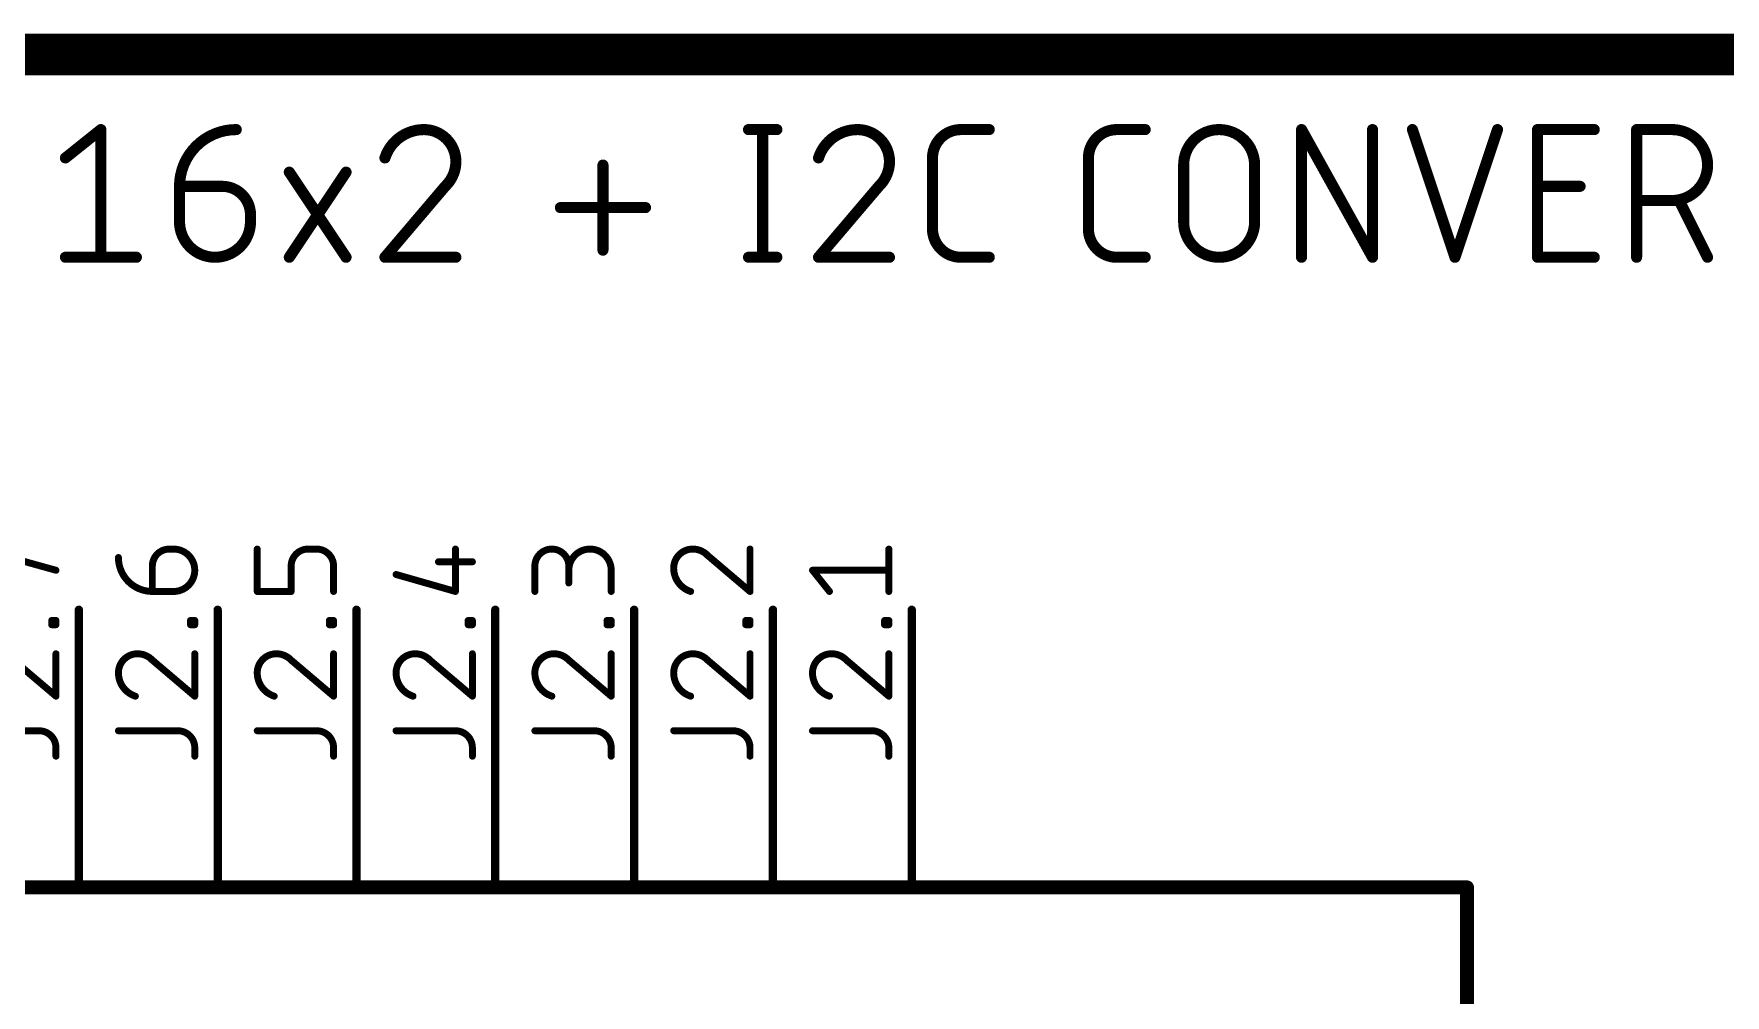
# Model space of a CAD drawing. Extents: x -56 to 205, y -3 to 177.
# Drawn here: x 143.96 to 174.9, y 86.93 to 104.52 of the extents above; entities that cross this region are included whole.
import ezdxf

# ---------------------------------------------------------------- set-up
doc = ezdxf.new("R2010")
doc.units = 0
for name, color, linetype in [('90', 214, 'CONTINUOUS'), ('94', 14, 'CONTINUOUS'), ('95', 250, 'CONTINUOUS')]:
    doc.layers.add(name, color=color, linetype=linetype)

msp = doc.modelspace()

# ---------------------------------------------------------------- linework, layer by layer
at = {"layer": '90'}
for points, const_width in [([(187.96, 104.14), (111.76, 104.14)], 0.762), ([(144.5342, 102.2491), (145.1833, 102.7684)], 0.2032), ([(145.1833, 102.7684), (145.1833, 100.4316)], 0.2032), ([(157.0333, 102.7684), (157.5526, 102.7684)], 0.2032), ([(157.293, 102.7684), (157.293, 100.4316)], 0.2032), ([(160.9189, 102.7684), (161.4382, 102.7684)], 0.2032), ([(163.7724, 102.7684), (164.2917, 102.7684)], 0.2032), ([(167.1528, 100.4316), (167.1528, 102.7684)], 0.2032), ([(167.1528, 102.7684), (168.451, 100.4316)], 0.2032), ([(168.451, 100.4316), (168.451, 102.7684)], 0.2032), ([(169.1805, 102.7684), (169.9594, 100.4316)], 0.2032), ([(169.9594, 100.4316), (170.7383, 102.7684)], 0.2032), ([(171.4702, 100.4316), (171.4702, 102.7684)], 0.2032), ([(171.4702, 102.7684), (172.5088, 102.7684)], 0.2032), ([(173.2836, 100.4316), (173.2836, 102.7684)], 0.2032), ([(173.2836, 102.7684), (173.9327, 102.7684)], 0.2032), ([(154.3699, 100.5614), (154.3699, 102.1193)], 0.2032), ([(160.3997, 100.9509), (160.3997, 102.2491)], 0.2032), ([(163.2531, 100.9509), (163.2531, 102.2491)], 0.2032), ([(164.9953, 101.0807), (164.9953, 102.1193)], 0.2032), ([(166.2936, 102.1193), (166.2936, 101.0807)], 0.2032), ([(146.622, 101.7298), (147.401, 101.7298)], 0.2032), ([(146.622, 101.0807), (146.622, 101.7298)], 0.2032), ([(148.631, 100.4316), (149.6695, 101.9895)], 0.2032), ([(148.631, 101.9895), (149.6695, 100.4316)], 0.2032), ([(151.4837, 101.7298), (150.3802, 100.4316)], 0.2032), ([(159.4176, 101.7298), (158.3141, 100.4316)], 0.2032), ([(171.4702, 101.7298), (172.2491, 101.7298)], 0.2032), ([(173.9327, 101.4702), (173.2836, 101.4702)], 0.2032), ([(174.5819, 100.4316), (174.0626, 101.4702)], 0.2032), ([(147.9203, 101.2105), (147.9203, 101.0807)], 0.2032), ([(153.591, 101.3404), (155.1489, 101.3404)], 0.2032), ([(144.5342, 100.4316), (145.8324, 100.4316)], 0.2032), ([(150.3802, 100.4316), (151.6784, 100.4316)], 0.2032), ([(157.0333, 100.4316), (157.5526, 100.4316)], 0.2032), ([(158.3141, 100.4316), (159.6124, 100.4316)], 0.2032), ([(161.4382, 100.4316), (160.9189, 100.4316)], 0.2032), ([(164.2917, 100.4316), (163.7724, 100.4316)], 0.2032), ([(172.5088, 100.4316), (171.4702, 100.4316)], 0.2032)]:
    msp.add_lwpolyline(points, dxfattribs=dict(at, const_width=const_width))
for points, const_width in [([(145.2341, 102.7684, 1), (145.1325, 102.7684)], 0.1016), ([(145.215, 102.7287, 1), (145.1515, 102.8081)], 0.1016), ([(147.6606, 102.7684, 0.4142), (146.622, 101.7298)], 0.2032), ([(147.6606, 102.7176, 1), (147.6606, 102.8192)], 0.1016), ([(151.0942, 102.7684, 0.3252), (150.3802, 102.2491)], 0.2032), ([(151.6784, 102.1842, 0.4142), (151.0942, 102.7684)], 0.2032), ([(151.0942, 102.8192, 1), (151.0942, 102.7176)], 0.1016), ([(151.0942, 102.7176, 1), (151.0942, 102.8192)], 0.1016), ([(157.0333, 102.8192, 1), (157.0333, 102.7176)], 0.1016), ([(157.3438, 102.7684, 1), (157.2422, 102.7684)], 0.1016), ([(157.5526, 102.7176, 1), (157.5526, 102.8192)], 0.1016), ([(159.0282, 102.7684, 0.3252), (158.3141, 102.2491)], 0.2032), ([(159.6124, 102.1842, 0.4142), (159.0282, 102.7684)], 0.2032), ([(159.0282, 102.8192, 1), (159.0282, 102.7176)], 0.1016), ([(159.0282, 102.7176, 1), (159.0282, 102.8192)], 0.1016), ([(160.9189, 102.7684, 0.4142), (160.3997, 102.2491)], 0.2032), ([(160.9189, 102.8192, 1), (160.9189, 102.7176)], 0.1016), ([(160.9189, 102.7176, 1), (160.9189, 102.8192)], 0.1016), ([(161.4382, 102.7176, 1), (161.4382, 102.8192)], 0.1016), ([(163.7724, 102.7684, 0.4142), (163.2531, 102.2491)], 0.2032), ([(163.7724, 102.8192, 1), (163.7724, 102.7176)], 0.1016), ([(163.7724, 102.7176, 1), (163.7724, 102.8192)], 0.1016), ([(164.2917, 102.7176, 1), (164.2917, 102.8192)], 0.1016), ([(166.2936, 102.1193, 1), (164.9953, 102.1193)], 0.2032), ([(167.2036, 102.7684, 1), (167.102, 102.7684)], 0.1016), ([(167.1972, 102.7931, 1), (167.1084, 102.7437)], 0.1016), ([(168.5018, 102.7684, 1), (168.4002, 102.7684)], 0.1016), ([(169.2287, 102.7845, 1), (169.1323, 102.7523)], 0.1016), ([(170.7865, 102.7523, 1), (170.6901, 102.7845)], 0.1016), ([(171.521, 102.7684, 1), (171.4194, 102.7684)], 0.1016), ([(171.4702, 102.8192, 1), (171.4702, 102.7176)], 0.1016), ([(172.5088, 102.7176, 1), (172.5088, 102.8192)], 0.1016), ([(173.3344, 102.7684, 1), (173.2328, 102.7684)], 0.1016), ([(173.2836, 102.8192, 1), (173.2836, 102.7176)], 0.1016), ([(173.9327, 101.4702, 1), (173.9327, 102.7684)], 0.2032), ([(173.9327, 102.8192, 1), (173.9327, 102.7176)], 0.1016), ([(173.9327, 102.7176, 1), (173.9327, 102.8192)], 0.1016), ([(144.5024, 102.2888, 1), (144.5659, 102.2094)], 0.1016), ([(150.3319, 102.2648, 1), (150.4285, 102.2335)], 0.1016), ([(151.4837, 101.7298, 0.2053), (151.6784, 102.1842)], 0.2032), ([(151.7292, 102.1842, 1), (151.6276, 102.1842)], 0.1016), ([(151.6276, 102.1842, 1), (151.7292, 102.1842)], 0.1016), ([(154.4207, 102.1193, 1), (154.3191, 102.1193)], 0.1016), ([(158.2658, 102.2648, 1), (158.3625, 102.2335)], 0.1016), ([(159.4176, 101.7298, 0.2053), (159.6124, 102.1842)], 0.2032), ([(159.6632, 102.1842, 1), (159.5616, 102.1842)], 0.1016), ([(159.5616, 102.1842, 1), (159.6632, 102.1842)], 0.1016), ([(160.4505, 102.2491, 1), (160.3489, 102.2491)], 0.1016), ([(160.3489, 102.2491, 1), (160.4505, 102.2491)], 0.1016), ([(163.3039, 102.2491, 1), (163.2023, 102.2491)], 0.1016), ([(163.2023, 102.2491, 1), (163.3039, 102.2491)], 0.1016), ([(165.0461, 102.1193, 1), (164.9445, 102.1193)], 0.1016), ([(164.9445, 102.1193, 1), (165.0461, 102.1193)], 0.1016), ([(166.3444, 102.1193, 1), (166.2428, 102.1193)], 0.1016), ([(166.2428, 102.1193, 1), (166.3444, 102.1193)], 0.1016), ([(146.622, 101.7806, 1), (146.622, 101.679)], 0.1016), ([(146.6728, 101.7298, 1), (146.5712, 101.7298)], 0.1016), ([(147.9203, 101.2105, 0.4142), (147.401, 101.7298)], 0.2032), ([(147.401, 101.7806, 1), (147.401, 101.679)], 0.1016), ([(147.401, 101.679, 1), (147.401, 101.7806)], 0.1016), ([(148.6732, 102.0176, 1), (148.5887, 101.9613)], 0.1016), ([(149.7118, 101.9613, 1), (149.6273, 102.0176)], 0.1016), ([(151.5224, 101.6969, 1), (151.445, 101.7627)], 0.1016), ([(159.4563, 101.6969, 1), (159.3789, 101.7627)], 0.1016), ([(171.4702, 101.7806, 1), (171.4702, 101.679)], 0.1016), ([(172.2491, 101.679, 1), (172.2491, 101.7806)], 0.1016), ([(146.5712, 101.7298, 1), (146.6728, 101.7298)], 0.1016), ([(151.4487, 101.7666, 1), (151.5187, 101.693)], 0.1016), ([(159.3826, 101.7666, 1), (159.4527, 101.693)], 0.1016), ([(173.2836, 101.521, 1), (173.2836, 101.4194)], 0.1016), ([(173.9327, 101.521, 1), (173.9327, 101.4194)], 0.1016), ([(173.9327, 101.4194, 1), (173.9327, 101.521)], 0.1016), ([(174.108, 101.4929, 1), (174.0171, 101.4475)], 0.1016), ([(147.9711, 101.2105, 1), (147.8695, 101.2105)], 0.1016), ([(147.8695, 101.2105, 1), (147.9711, 101.2105)], 0.1016), ([(153.591, 101.3912, 1), (153.591, 101.2896)], 0.1016), ([(155.1489, 101.2896, 1), (155.1489, 101.3912)], 0.1016), ([(146.622, 101.0807, 1), (147.9203, 101.0807)], 0.2032), ([(146.6728, 101.0807, 1), (146.5712, 101.0807)], 0.1016), ([(146.5712, 101.0807, 1), (146.6728, 101.0807)], 0.1016), ([(147.9711, 101.0807, 1), (147.8695, 101.0807)], 0.1016), ([(147.8695, 101.0807, 1), (147.9711, 101.0807)], 0.1016), ([(160.3997, 100.9509, 0.4142), (160.9189, 100.4316)], 0.2032), ([(160.4505, 100.9509, 1), (160.3489, 100.9509)], 0.1016), ([(160.3489, 100.9509, 1), (160.4505, 100.9509)], 0.1016), ([(163.2531, 100.9509, 0.4142), (163.7724, 100.4316)], 0.2032), ([(163.3039, 100.9509, 1), (163.2023, 100.9509)], 0.1016), ([(163.2023, 100.9509, 1), (163.3039, 100.9509)], 0.1016), ([(164.9953, 101.0807, 1), (166.2936, 101.0807)], 0.2032), ([(165.0461, 101.0807, 1), (164.9445, 101.0807)], 0.1016), ([(164.9445, 101.0807, 1), (165.0461, 101.0807)], 0.1016), ([(166.3444, 101.0807, 1), (166.2428, 101.0807)], 0.1016), ([(166.2428, 101.0807, 1), (166.3444, 101.0807)], 0.1016), ([(154.3191, 100.5614, 1), (154.4207, 100.5614)], 0.1016), ([(144.5342, 100.4824, 1), (144.5342, 100.3808)], 0.1016), ([(145.1325, 100.4316, 1), (145.2341, 100.4316)], 0.1016), ([(145.8324, 100.3808, 1), (145.8324, 100.4824)], 0.1016), ([(148.5887, 100.4598, 1), (148.6732, 100.4034)], 0.1016), ([(149.6273, 100.4034, 1), (149.7118, 100.4598)], 0.1016), ([(150.3802, 100.4824, 1), (150.3802, 100.3808)], 0.1016), ([(150.3415, 100.4645, 1), (150.4189, 100.3987)], 0.1016), ([(151.6784, 100.3808, 1), (151.6784, 100.4824)], 0.1016), ([(157.0333, 100.4824, 1), (157.0333, 100.3808)], 0.1016), ([(157.2422, 100.4316, 1), (157.3438, 100.4316)], 0.1016), ([(157.5526, 100.3808, 1), (157.5526, 100.4824)], 0.1016), ([(158.3141, 100.4824, 1), (158.3141, 100.3808)], 0.1016), ([(158.2754, 100.4645, 1), (158.3529, 100.3987)], 0.1016), ([(159.6124, 100.3808, 1), (159.6124, 100.4824)], 0.1016), ([(160.9189, 100.4824, 1), (160.9189, 100.3808)], 0.1016), ([(160.9189, 100.3808, 1), (160.9189, 100.4824)], 0.1016), ([(161.4382, 100.3808, 1), (161.4382, 100.4824)], 0.1016), ([(163.7724, 100.4824, 1), (163.7724, 100.3808)], 0.1016), ([(163.7724, 100.3808, 1), (163.7724, 100.4824)], 0.1016), ([(164.2917, 100.3808, 1), (164.2917, 100.4824)], 0.1016), ([(167.102, 100.4316, 1), (167.2036, 100.4316)], 0.1016), ([(168.4002, 100.4316, 1), (168.5018, 100.4316)], 0.1016), ([(168.4066, 100.4069, 1), (168.4954, 100.4563)], 0.1016), ([(169.9112, 100.4477, 1), (170.0076, 100.4155)], 0.1016), ([(169.9112, 100.4155, 1), (170.0076, 100.4477)], 0.1016), ([(171.4702, 100.4824, 1), (171.4702, 100.3808)], 0.1016), ([(171.4194, 100.4316, 1), (171.521, 100.4316)], 0.1016), ([(172.5088, 100.3808, 1), (172.5088, 100.4824)], 0.1016), ([(173.2328, 100.4316, 1), (173.3344, 100.4316)], 0.1016), ([(174.5364, 100.4089, 1), (174.6273, 100.4543)], 0.1016)]:
    msp.add_lwpolyline(points, format="xyb", dxfattribs=dict(at, const_width=const_width))
at = {"layer": '94'}
for points, const_width in [([(144.78, 93.98), (144.78, 88.9)], 0.1524), ([(147.32, 93.98), (147.32, 88.9)], 0.1524), ([(149.86, 93.98), (149.86, 88.9)], 0.1524), ([(152.4, 93.98), (152.4, 88.9)], 0.1524), ([(154.94, 93.98), (154.94, 88.9)], 0.1524), ([(157.48, 93.98), (157.48, 88.9)], 0.1524), ([(160.02, 93.98), (160.02, 88.9)], 0.1524), ([(111.76, 88.9), (170.18, 88.9)], 0.254), ([(170.18, 88.9), (170.18, 71.12)], 0.254)]:
    msp.add_lwpolyline(points, dxfattribs=dict(at, const_width=const_width))
for points, const_width in [([(144.8181, 93.98, 1), (144.7419, 93.98)], 0.0762), ([(147.3581, 93.98, 1), (147.2819, 93.98)], 0.0762), ([(149.8981, 93.98, 1), (149.8219, 93.98)], 0.0762), ([(152.4381, 93.98, 1), (152.3619, 93.98)], 0.0762), ([(154.9781, 93.98, 1), (154.9019, 93.98)], 0.0762), ([(157.5181, 93.98, 1), (157.4419, 93.98)], 0.0762), ([(160.0581, 93.98, 1), (159.9819, 93.98)], 0.0762), ([(144.7419, 88.9, 1), (144.8181, 88.9)], 0.0762), ([(147.2819, 88.9, 1), (147.3581, 88.9)], 0.0762), ([(149.8219, 88.9, 1), (149.8981, 88.9)], 0.0762), ([(152.3619, 88.9, 1), (152.4381, 88.9)], 0.0762), ([(154.9019, 88.9, 1), (154.9781, 88.9)], 0.0762), ([(157.4419, 88.9, 1), (157.5181, 88.9)], 0.0762), ([(159.9819, 88.9, 1), (160.0581, 88.9)], 0.0762), ([(170.2435, 88.9, 1), (170.1165, 88.9)], 0.127), ([(170.18, 88.8365, 1), (170.18, 88.9635)], 0.127)]:
    msp.add_lwpolyline(points, format="xyb", dxfattribs=dict(at, const_width=const_width))
at = {"layer": '95', "const_width": 0.127}
for points in [[(142.9639, 95.0912), (144.3609, 94.7032)], [(146.4352, 95.0912), (146.5128, 95.0912)], [(148.0439, 94.3151), (148.0439, 95.0912)], [(149.1305, 95.0912), (148.9752, 95.0912)], [(151.6705, 94.3151), (151.6705, 95.0912)], [(156.2848, 94.9748), (157.0609, 94.3151)], [(157.0609, 94.3151), (157.0609, 95.0912)], [(159.6009, 94.3151), (159.6009, 95.0912)], [(146.1248, 94.3151), (146.1248, 94.7808)], [(148.6648, 94.7808), (148.6648, 94.3151)], [(149.4409, 94.3151), (149.4409, 94.7808)], [(151.36, 94.8584), (151.9809, 94.8584)], [(153.1239, 94.3151), (153.1239, 94.7808)], [(153.7448, 94.7808), (153.7448, 94.4704)], [(154.5209, 94.3151), (154.5209, 94.7032)], [(158.5143, 94.3151), (158.2039, 94.7032)], [(158.2039, 94.7032), (159.6009, 94.7032)], [(150.5839, 94.6256), (151.6705, 94.3151)], [(146.5128, 94.3151), (146.1248, 94.3151)], [(148.6648, 94.3151), (148.0439, 94.3151)], [(144.2833, 93.7062), (144.2833, 93.7838)], [(144.2833, 93.7838), (144.3609, 93.7838)], [(144.3609, 93.7838), (144.3609, 93.7062)], [(146.8233, 93.7062), (146.8233, 93.7838)], [(146.8233, 93.7838), (146.9009, 93.7838)], [(146.9009, 93.7838), (146.9009, 93.7062)], [(149.3633, 93.7062), (149.3633, 93.7838)], [(149.3633, 93.7838), (149.4409, 93.7838)], [(149.4409, 93.7838), (149.4409, 93.7062)], [(151.9033, 93.7062), (151.9033, 93.7838)], [(151.9033, 93.7838), (151.9809, 93.7838)], [(151.9809, 93.7838), (151.9809, 93.7062)], [(154.4433, 93.7062), (154.4433, 93.7838)], [(154.4433, 93.7838), (154.5209, 93.7838)], [(154.5209, 93.7838), (154.5209, 93.7062)], [(156.9833, 93.7062), (156.9833, 93.7838)], [(156.9833, 93.7838), (157.0609, 93.7838)], [(157.0609, 93.7838), (157.0609, 93.7062)], [(159.5233, 93.7062), (159.5233, 93.7838)], [(159.5233, 93.7838), (159.6009, 93.7838)], [(159.6009, 93.7838), (159.6009, 93.7062)], [(144.3609, 93.7062), (144.2833, 93.7062)], [(146.9009, 93.7062), (146.8233, 93.7062)], [(149.4409, 93.7062), (149.3633, 93.7062)], [(151.9809, 93.7062), (151.9033, 93.7062)], [(154.5209, 93.7062), (154.4433, 93.7062)], [(157.0609, 93.7062), (156.9833, 93.7062)], [(159.6009, 93.7062), (159.5233, 93.7062)], [(144.3609, 92.3987), (144.3609, 93.1749)], [(146.9009, 92.3987), (146.9009, 93.1749)], [(149.4409, 92.3987), (149.4409, 93.1749)], [(151.9809, 92.3987), (151.9809, 93.1749)], [(154.5209, 92.3987), (154.5209, 93.1749)], [(157.0609, 92.3987), (157.0609, 93.1749)], [(159.6009, 92.3987), (159.6009, 93.1749)], [(143.5848, 93.0584), (144.3609, 92.3987)], [(146.1248, 93.0584), (146.9009, 92.3987)], [(148.6648, 93.0584), (149.4409, 92.3987)], [(151.2048, 93.0584), (151.9809, 92.3987)], [(153.7448, 93.0584), (154.5209, 92.3987)], [(156.2848, 93.0584), (157.0609, 92.3987)], [(158.8248, 93.0584), (159.6009, 92.3987)], [(142.9639, 91.766), (144.0505, 91.766)], [(145.5039, 91.766), (146.5905, 91.766)], [(148.0439, 91.766), (149.1305, 91.766)], [(150.5839, 91.766), (151.6705, 91.766)], [(153.1239, 91.766), (154.2105, 91.766)], [(155.6639, 91.766), (156.7505, 91.766)], [(158.2039, 91.766), (159.2905, 91.766)], [(144.3609, 91.4555), (144.3609, 91.3003)], [(146.9009, 91.4555), (146.9009, 91.3003)], [(149.4409, 91.4555), (149.4409, 91.3003)], [(151.9809, 91.4555), (151.9809, 91.3003)], [(154.5209, 91.4555), (154.5209, 91.3003)], [(157.0609, 91.4555), (157.0609, 91.3003)], [(159.6009, 91.4555), (159.6009, 91.3003)]]:
    msp.add_lwpolyline(points, dxfattribs=at)
at = {"layer": '95'}
for points, const_width in [([(146.4352, 95.0912, 0.4142), (146.1248, 94.7808)], 0.127), ([(146.4352, 95.123, 1), (146.4352, 95.0595)], 0.0635), ([(146.4352, 95.0595, 1), (146.4352, 95.123)], 0.0635), ([(146.5128, 95.123, 1), (146.5128, 95.0595)], 0.0635), ([(146.5128, 94.3151, 1), (146.5128, 95.0912)], 0.127), ([(146.5128, 95.0595, 1), (146.5128, 95.123)], 0.0635), ([(148.0756, 95.0912, 1), (148.0122, 95.0912)], 0.0635), ([(148.9752, 95.0912, 0.4142), (148.6648, 94.7808)], 0.127), ([(148.9752, 95.123, 1), (148.9752, 95.0595)], 0.0635), ([(148.9752, 95.0595, 1), (148.9752, 95.123)], 0.0635), ([(149.1305, 95.123, 1), (149.1305, 95.0595)], 0.0635), ([(149.4409, 94.7808, 0.4142), (149.1305, 95.0912)], 0.127), ([(149.1305, 95.0595, 1), (149.1305, 95.123)], 0.0635), ([(151.7022, 95.0912, 1), (151.6387, 95.0912)], 0.0635), ([(153.7448, 94.7808, 1), (153.1239, 94.7808)], 0.127), ([(154.5209, 94.7032, 1), (153.7448, 94.7032)], 0.127), ([(156.0131, 95.0912, 0.4142), (155.6639, 94.742)], 0.127), ([(156.0131, 95.123, 1), (156.0132, 95.0595)], 0.0635), ([(156.2848, 94.9748, 0.2053), (156.0131, 95.0912)], 0.127), ([(156.0131, 95.0595, 1), (156.0131, 95.123)], 0.0635), ([(156.3054, 94.999, 1), (156.2642, 94.9506)], 0.0635), ([(156.2618, 94.9529, 1), (156.3078, 94.9967)], 0.0635), ([(157.0926, 95.0912, 1), (157.0292, 95.0912)], 0.0635), ([(159.6326, 95.0912, 1), (159.5692, 95.0912)], 0.0635), ([(144.3524, 94.6726, 1), (144.3694, 94.7338)], 0.0635), ([(145.5039, 94.936, 0.4142), (146.1248, 94.3151)], 0.127), ([(145.5356, 94.936, 1), (145.4721, 94.936)], 0.0635), ([(146.1565, 94.7808, 1), (146.093, 94.7808)], 0.0635), ([(146.093, 94.7808, 1), (146.1565, 94.7808)], 0.0635), ([(148.6965, 94.7808, 1), (148.633, 94.7808)], 0.0635), ([(148.633, 94.7808, 1), (148.6965, 94.7808)], 0.0635), ([(149.4726, 94.7808, 1), (149.4092, 94.7808)], 0.0635), ([(149.4092, 94.7808, 1), (149.4726, 94.7808)], 0.0635), ([(151.36, 94.8902, 1), (151.36, 94.8267)], 0.0635), ([(151.9809, 94.8267, 1), (151.9809, 94.8902)], 0.0635), ([(153.1557, 94.7808, 1), (153.0922, 94.7808)], 0.0635), ([(153.0922, 94.7808, 1), (153.1557, 94.7808)], 0.0635), ([(153.7765, 94.7808, 1), (153.713, 94.7808)], 0.0635), ([(153.713, 94.7808, 1), (153.7765, 94.7808)], 0.0635), ([(153.713, 94.7032, 1), (153.7765, 94.7032)], 0.0635), ([(154.5526, 94.7032, 1), (154.4892, 94.7032)], 0.0635), ([(154.4892, 94.7032, 1), (154.5526, 94.7032)], 0.0635), ([(155.6639, 94.742, 0.3252), (155.9743, 94.3151)], 0.127), ([(155.6956, 94.742, 1), (155.6322, 94.742)], 0.0635), ([(155.6322, 94.742, 1), (155.6957, 94.742)], 0.0635), ([(158.2287, 94.723, 1), (158.1791, 94.6834)], 0.0635), ([(158.2039, 94.7349, 1), (158.2039, 94.6714)], 0.0635), ([(159.6009, 94.6714, 1), (159.6009, 94.7349)], 0.0635), ([(150.5926, 94.6561, 1), (150.5752, 94.5951)], 0.0635), ([(153.713, 94.4704, 1), (153.7765, 94.4704)], 0.0635), ([(146.1248, 94.3469, 1), (146.1248, 94.2834)], 0.0635), ([(146.093, 94.3151, 1), (146.1565, 94.3151)], 0.0635), ([(146.1248, 94.2834, 1), (146.1248, 94.3469)], 0.0635), ([(146.5128, 94.3469, 1), (146.5128, 94.2834)], 0.0635), ([(146.5128, 94.2834, 1), (146.5128, 94.3469)], 0.0635), ([(148.0439, 94.3469, 1), (148.0439, 94.2834)], 0.0635), ([(148.0122, 94.3151, 1), (148.0756, 94.3151)], 0.0635), ([(148.633, 94.3151, 1), (148.6965, 94.3151)], 0.0635), ([(148.6648, 94.2834, 1), (148.6648, 94.3469)], 0.0635), ([(149.4092, 94.3151, 1), (149.4726, 94.3151)], 0.0635), ([(151.6387, 94.3151, 1), (151.7022, 94.3151)], 0.0635), ([(151.6617, 94.2846, 1), (151.6792, 94.3457)], 0.0635), ([(153.0922, 94.3151, 1), (153.1557, 94.3151)], 0.0635), ([(154.4892, 94.3151, 1), (154.5526, 94.3151)], 0.0635), ([(155.9646, 94.2849, 1), (155.9841, 94.3453)], 0.0635), ([(157.0292, 94.3151, 1), (157.0926, 94.3151)], 0.0635), ([(157.0403, 94.2909, 1), (157.0815, 94.3393)], 0.0635), ([(158.4896, 94.2953, 1), (158.5391, 94.335)], 0.0635), ([(159.5692, 94.3151, 1), (159.6326, 94.3151)], 0.0635), ([(144.2833, 93.8156, 1), (144.2833, 93.752)], 0.0635), ([(144.315, 93.7838, 1), (144.2515, 93.7838)], 0.0635), ([(144.3927, 93.7838, 1), (144.3292, 93.7838)], 0.0635), ([(144.3609, 93.752, 1), (144.3609, 93.8156)], 0.0635), ([(146.8233, 93.8156, 1), (146.8233, 93.752)], 0.0635), ([(146.855, 93.7838, 1), (146.7915, 93.7838)], 0.0635), ([(146.9326, 93.7838, 1), (146.8692, 93.7838)], 0.0635), ([(146.9009, 93.752, 1), (146.9009, 93.8156)], 0.0635), ([(149.3633, 93.8156, 1), (149.3633, 93.752)], 0.0635), ([(149.395, 93.7838, 1), (149.3315, 93.7838)], 0.0635), ([(149.4726, 93.7838, 1), (149.4092, 93.7838)], 0.0635), ([(149.4409, 93.752, 1), (149.4409, 93.8156)], 0.0635), ([(151.9033, 93.8156, 1), (151.9033, 93.752)], 0.0635), ([(151.935, 93.7838, 1), (151.8715, 93.7838)], 0.0635), ([(152.0127, 93.7838, 1), (151.9492, 93.7838)], 0.0635), ([(151.9809, 93.752, 1), (151.9809, 93.8156)], 0.0635), ([(154.4433, 93.8156, 1), (154.4433, 93.752)], 0.0635), ([(154.475, 93.7838, 1), (154.4115, 93.7838)], 0.0635), ([(154.5526, 93.7838, 1), (154.4892, 93.7838)], 0.0635), ([(154.5209, 93.752, 1), (154.5209, 93.8156)], 0.0635), ([(156.9833, 93.8156, 1), (156.9833, 93.752)], 0.0635), ([(157.015, 93.7838, 1), (156.9515, 93.7838)], 0.0635), ([(157.0926, 93.7838, 1), (157.0292, 93.7838)], 0.0635), ([(157.0609, 93.752, 1), (157.0609, 93.8156)], 0.0635), ([(159.5233, 93.8156, 1), (159.5233, 93.752)], 0.0635), ([(159.555, 93.7838, 1), (159.4915, 93.7838)], 0.0635), ([(159.6326, 93.7838, 1), (159.5692, 93.7838)], 0.0635), ([(159.6009, 93.752, 1), (159.6009, 93.8156)], 0.0635), ([(144.2833, 93.7379, 1), (144.2833, 93.6744)], 0.0635), ([(144.2515, 93.7062, 1), (144.315, 93.7062)], 0.0635), ([(144.3292, 93.7062, 1), (144.3927, 93.7062)], 0.0635), ([(144.3609, 93.6744, 1), (144.3609, 93.7379)], 0.0635), ([(146.8233, 93.7379, 1), (146.8233, 93.6744)], 0.0635), ([(146.7915, 93.7062, 1), (146.855, 93.7062)], 0.0635), ([(146.8692, 93.7062, 1), (146.9326, 93.7062)], 0.0635), ([(146.9009, 93.6744, 1), (146.9009, 93.7379)], 0.0635), ([(149.3633, 93.7379, 1), (149.3633, 93.6744)], 0.0635), ([(149.3315, 93.7062, 1), (149.395, 93.7062)], 0.0635), ([(149.4092, 93.7062, 1), (149.4726, 93.7062)], 0.0635), ([(149.4409, 93.6744, 1), (149.4409, 93.7379)], 0.0635), ([(151.9033, 93.7379, 1), (151.9033, 93.6744)], 0.0635), ([(151.8715, 93.7062, 1), (151.935, 93.7062)], 0.0635), ([(151.9492, 93.7062, 1), (152.0127, 93.7062)], 0.0635), ([(151.9809, 93.6744, 1), (151.9809, 93.7379)], 0.0635), ([(154.4433, 93.7379, 1), (154.4433, 93.6744)], 0.0635), ([(154.4115, 93.7062, 1), (154.475, 93.7062)], 0.0635), ([(154.4892, 93.7062, 1), (154.5526, 93.7062)], 0.0635), ([(154.5209, 93.6744, 1), (154.5209, 93.7379)], 0.0635), ([(156.9833, 93.7379, 1), (156.9833, 93.6744)], 0.0635), ([(156.9515, 93.7062, 1), (157.015, 93.7062)], 0.0635), ([(157.0292, 93.7062, 1), (157.0926, 93.7062)], 0.0635), ([(157.0609, 93.6744, 1), (157.0609, 93.7379)], 0.0635), ([(159.5233, 93.7379, 1), (159.5233, 93.6744)], 0.0635), ([(159.4915, 93.7062, 1), (159.555, 93.7062)], 0.0635), ([(159.5692, 93.7062, 1), (159.6326, 93.7062)], 0.0635), ([(159.6009, 93.6744, 1), (159.6009, 93.7379)], 0.0635), ([(144.3927, 93.1749, 1), (144.3292, 93.1749)], 0.0635), ([(145.8531, 93.1749, 0.4142), (145.5039, 92.8256)], 0.127), ([(146.1248, 93.0584, 0.2053), (145.8531, 93.1749)], 0.127), ([(145.8531, 93.2066, 1), (145.8532, 93.1431)], 0.0635), ([(145.8531, 93.1431, 1), (145.8531, 93.2066)], 0.0635), ([(146.9326, 93.1749, 1), (146.8692, 93.1749)], 0.0635), ([(148.3932, 93.1749, 0.4142), (148.0439, 92.8256)], 0.127), ([(148.3931, 93.2066, 1), (148.3932, 93.1431)], 0.0635), ([(148.6648, 93.0584, 0.2053), (148.3932, 93.1749)], 0.127), ([(148.3932, 93.1431, 1), (148.3932, 93.2066)], 0.0635), ([(149.4726, 93.1749, 1), (149.4092, 93.1749)], 0.0635), ([(150.9332, 93.1749, 0.4142), (150.5839, 92.8256)], 0.127), ([(150.9331, 93.2066, 1), (150.9332, 93.1431)], 0.0635), ([(151.2048, 93.0584, 0.2053), (150.9332, 93.1749)], 0.127), ([(150.9332, 93.1431, 1), (150.9332, 93.2066)], 0.0635), ([(152.0127, 93.1749, 1), (151.9492, 93.1749)], 0.0635), ([(153.4732, 93.1749, 0.4142), (153.1239, 92.8256)], 0.127), ([(153.4731, 93.2066, 1), (153.4732, 93.1431)], 0.0635), ([(153.7448, 93.0584, 0.2053), (153.4732, 93.1749)], 0.127), ([(153.4732, 93.1431, 1), (153.4732, 93.2066)], 0.0635), ([(154.5526, 93.1749, 1), (154.4892, 93.1749)], 0.0635), ([(156.0131, 93.1749, 0.4142), (155.6639, 92.8256)], 0.127), ([(156.2848, 93.0584, 0.2053), (156.0131, 93.1749)], 0.127), ([(156.0131, 93.2066, 1), (156.0132, 93.1431)], 0.0635), ([(156.0131, 93.1431, 1), (156.0131, 93.2066)], 0.0635), ([(157.0926, 93.1749, 1), (157.0292, 93.1749)], 0.0635), ([(158.5532, 93.1749, 0.4142), (158.2039, 92.8256)], 0.127), ([(158.5531, 93.2066, 1), (158.5532, 93.1431)], 0.0635), ([(158.8248, 93.0584, 0.2053), (158.5532, 93.1749)], 0.127), ([(158.5532, 93.1431, 1), (158.5532, 93.2066)], 0.0635), ([(159.6326, 93.1749, 1), (159.5692, 93.1749)], 0.0635), ([(145.5039, 92.8256, 0.3252), (145.8143, 92.3987)], 0.127), ([(145.5356, 92.8256, 1), (145.4722, 92.8256)], 0.0635), ([(145.4722, 92.8256, 1), (145.5357, 92.8256)], 0.0635), ([(146.1454, 93.0826, 1), (146.1042, 93.0342)], 0.0635), ([(146.1018, 93.0365, 1), (146.1478, 93.0803)], 0.0635), ([(148.0439, 92.8256, 0.3252), (148.3543, 92.3987)], 0.127), ([(148.0756, 92.8256, 1), (148.0122, 92.8256)], 0.0635), ([(148.0122, 92.8256, 1), (148.0756, 92.8256)], 0.0635), ([(148.6854, 93.0826, 1), (148.6442, 93.0342)], 0.0635), ([(148.6418, 93.0365, 1), (148.6878, 93.0803)], 0.0635), ([(150.5839, 92.8256, 0.3252), (150.8943, 92.3987)], 0.127), ([(150.6156, 92.8256, 1), (150.5522, 92.8256)], 0.0635), ([(150.5522, 92.8256, 1), (150.6156, 92.8256)], 0.0635), ([(151.2254, 93.0826, 1), (151.1842, 93.0342)], 0.0635), ([(151.1818, 93.0365, 1), (151.2278, 93.0803)], 0.0635), ([(153.1239, 92.8256, 0.3252), (153.4343, 92.3987)], 0.127), ([(153.1556, 92.8256, 1), (153.0922, 92.8256)], 0.0635), ([(153.0922, 92.8256, 1), (153.1557, 92.8256)], 0.0635), ([(153.7654, 93.0826, 1), (153.7242, 93.0342)], 0.0635), ([(153.7218, 93.0365, 1), (153.7678, 93.0803)], 0.0635), ([(155.6639, 92.8256, 0.3252), (155.9743, 92.3987)], 0.127), ([(155.6956, 92.8256, 1), (155.6322, 92.8256)], 0.0635), ([(155.6322, 92.8256, 1), (155.6957, 92.8256)], 0.0635), ([(156.3054, 93.0826, 1), (156.2642, 93.0342)], 0.0635), ([(156.2618, 93.0365, 1), (156.3078, 93.0803)], 0.0635), ([(158.2039, 92.8256, 0.3252), (158.5143, 92.3987)], 0.127), ([(158.2356, 92.8256, 1), (158.1722, 92.8256)], 0.0635), ([(158.1722, 92.8256, 1), (158.2356, 92.8256)], 0.0635), ([(158.8454, 93.0826, 1), (158.8042, 93.0342)], 0.0635), ([(158.8018, 93.0365, 1), (158.8478, 93.0803)], 0.0635), ([(144.3292, 92.3987, 1), (144.3927, 92.3987)], 0.0635), ([(144.3403, 92.3746, 1), (144.3815, 92.4229)], 0.0635), ([(145.8046, 92.3685, 1), (145.8241, 92.4289)], 0.0635), ([(146.8692, 92.3987, 1), (146.9326, 92.3987)], 0.0635), ([(146.8803, 92.3746, 1), (146.9215, 92.4229)], 0.0635), ([(148.3446, 92.3685, 1), (148.3641, 92.4289)], 0.0635), ([(149.4092, 92.3987, 1), (149.4726, 92.3987)], 0.0635), ([(149.4203, 92.3746, 1), (149.4615, 92.4229)], 0.0635), ([(150.8846, 92.3685, 1), (150.9041, 92.4289)], 0.0635), ([(151.9492, 92.3987, 1), (152.0127, 92.3987)], 0.0635), ([(151.9603, 92.3746, 1), (152.0015, 92.4229)], 0.0635), ([(153.4246, 92.3685, 1), (153.4441, 92.4289)], 0.0635), ([(154.4892, 92.3987, 1), (154.5526, 92.3987)], 0.0635), ([(154.5003, 92.3746, 1), (154.5415, 92.4229)], 0.0635), ([(155.9646, 92.3685, 1), (155.9841, 92.4289)], 0.0635), ([(157.0292, 92.3987, 1), (157.0926, 92.3987)], 0.0635), ([(157.0403, 92.3746, 1), (157.0815, 92.4229)], 0.0635), ([(158.5046, 92.3685, 1), (158.5241, 92.4289)], 0.0635), ([(159.5692, 92.3987, 1), (159.6326, 92.3987)], 0.0635), ([(159.5803, 92.3746, 1), (159.6215, 92.4229)], 0.0635), ([(144.3609, 91.4555, 0.4142), (144.0505, 91.766)], 0.127), ([(144.0505, 91.7977, 1), (144.0505, 91.7342)], 0.0635), ([(144.0505, 91.7342, 1), (144.0505, 91.7977)], 0.0635), ([(145.5039, 91.7977, 1), (145.5039, 91.7342)], 0.0635), ([(146.9009, 91.4555, 0.4142), (146.5905, 91.766)], 0.127), ([(146.5905, 91.7977, 1), (146.5905, 91.7342)], 0.0635), ([(146.5905, 91.7342, 1), (146.5905, 91.7977)], 0.0635), ([(148.0439, 91.7977, 1), (148.0439, 91.7342)], 0.0635), ([(149.4409, 91.4555, 0.4142), (149.1305, 91.766)], 0.127), ([(149.1305, 91.7977, 1), (149.1305, 91.7342)], 0.0635), ([(149.1305, 91.7342, 1), (149.1305, 91.7977)], 0.0635), ([(150.5839, 91.7977, 1), (150.5839, 91.7342)], 0.0635), ([(151.9809, 91.4555, 0.4142), (151.6705, 91.766)], 0.127), ([(151.6705, 91.7977, 1), (151.6705, 91.7342)], 0.0635), ([(151.6705, 91.7342, 1), (151.6705, 91.7977)], 0.0635), ([(153.1239, 91.7977, 1), (153.1239, 91.7342)], 0.0635), ([(154.5209, 91.4555, 0.4142), (154.2105, 91.766)], 0.127), ([(154.2105, 91.7977, 1), (154.2105, 91.7342)], 0.0635), ([(154.2105, 91.7342, 1), (154.2105, 91.7977)], 0.0635), ([(155.6639, 91.7977, 1), (155.6639, 91.7342)], 0.0635), ([(157.0609, 91.4555, 0.4142), (156.7505, 91.766)], 0.127), ([(156.7505, 91.7977, 1), (156.7505, 91.7342)], 0.0635), ([(156.7505, 91.7342, 1), (156.7505, 91.7977)], 0.0635), ([(158.2039, 91.7977, 1), (158.2039, 91.7342)], 0.0635), ([(159.6009, 91.4555, 0.4142), (159.2905, 91.766)], 0.127), ([(159.2905, 91.7977, 1), (159.2905, 91.7342)], 0.0635), ([(159.2905, 91.7342, 1), (159.2905, 91.7977)], 0.0635), ([(144.3927, 91.4555, 1), (144.3292, 91.4555)], 0.0635), ([(144.3292, 91.4555, 1), (144.3927, 91.4555)], 0.0635), ([(144.3292, 91.3003, 1), (144.3927, 91.3003)], 0.0635), ([(146.9326, 91.4555, 1), (146.8692, 91.4555)], 0.0635), ([(146.8692, 91.4555, 1), (146.9326, 91.4555)], 0.0635), ([(146.8692, 91.3003, 1), (146.9326, 91.3003)], 0.0635), ([(149.4726, 91.4555, 1), (149.4092, 91.4555)], 0.0635), ([(149.4092, 91.4555, 1), (149.4726, 91.4555)], 0.0635), ([(149.4092, 91.3003, 1), (149.4726, 91.3003)], 0.0635), ([(152.0127, 91.4555, 1), (151.9492, 91.4555)], 0.0635), ([(151.9492, 91.4555, 1), (152.0127, 91.4555)], 0.0635), ([(151.9492, 91.3003, 1), (152.0127, 91.3003)], 0.0635), ([(154.5526, 91.4555, 1), (154.4892, 91.4555)], 0.0635), ([(154.4892, 91.4555, 1), (154.5526, 91.4555)], 0.0635), ([(154.4892, 91.3003, 1), (154.5526, 91.3003)], 0.0635), ([(157.0926, 91.4555, 1), (157.0292, 91.4555)], 0.0635), ([(157.0292, 91.4555, 1), (157.0926, 91.4555)], 0.0635), ([(157.0292, 91.3003, 1), (157.0926, 91.3003)], 0.0635), ([(159.6326, 91.4555, 1), (159.5692, 91.4555)], 0.0635), ([(159.5692, 91.4555, 1), (159.6326, 91.4555)], 0.0635), ([(159.5692, 91.3003, 1), (159.6326, 91.3003)], 0.0635)]:
    msp.add_lwpolyline(points, format="xyb", dxfattribs=dict(at, const_width=const_width))

doc.saveas('drawing.dxf')
